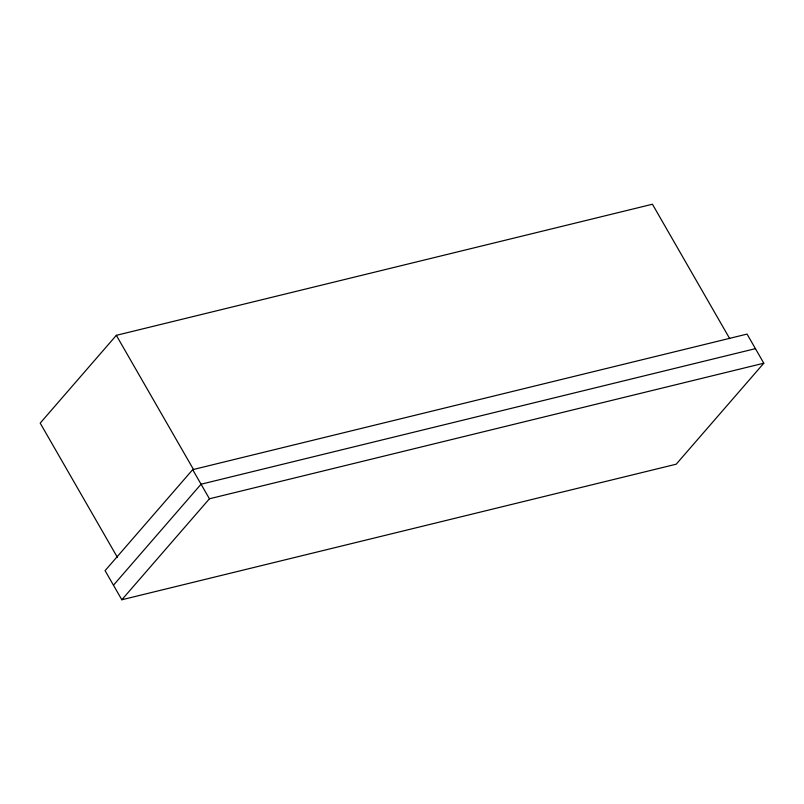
<?xml version="1.0" encoding="UTF-8"?>
<svg xmlns="http://www.w3.org/2000/svg" width="804" height="804" viewBox="0 0 804 804"><rect width="100%" height="100%" fill="white"/><g stroke="black" fill="none" stroke-linecap="round" stroke-linejoin="round"><path stroke-width="1.21" d="M729.69 338.595L652.436 204.236L116.339 335.328L40.2 423.115L117.464 557.473M192.679 469.657L105.083 570.639L121.836 599.764L676.204 464.199L763.8 363.217L747.057 334.092L192.679 469.657L209.432 498.781L121.836 599.764M113.464 585.201L201.05 484.219L755.428 348.655M209.432 498.781L763.8 363.217M116.339 335.328L193.603 469.687"/></g></svg>
